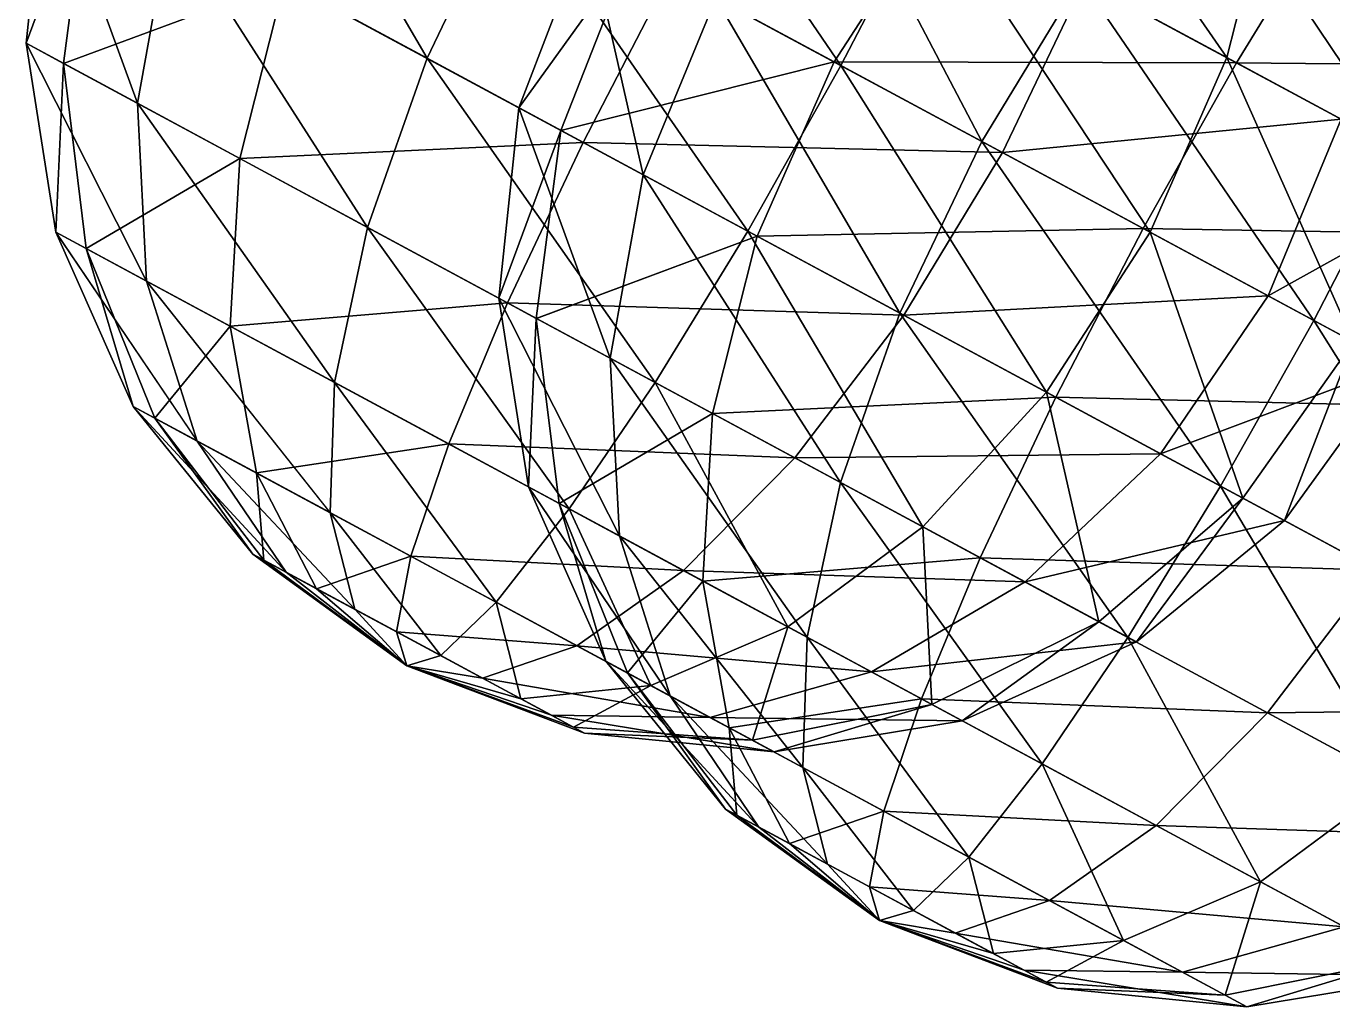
# Model space of a CAD drawing. Header units: metres. Extents: x -386 to 289, y -317 to 299.
# Drawn here: x -207.2 to -153.9, y 88.6 to 128.7 of the extents above; entities that cross this region are included whole.
import ezdxf

# ---------------------------------------------------------------- set-up
doc = ezdxf.new("R2010")
doc.units = ezdxf.units.M

msp = doc.modelspace()

# ---------------------------------------------------------------- linework, layer by layer
for points in [[(-183.4584, 141.01416, -373.27182), (-187.48865, 134.36601, -372.3269), (-173.93661, 127.053734, -370.3201), (-173.93651, 127.05383, -370.32)], [(-183.4584, 141.01416, -373.27182), (-173.93661, 127.053734, -370.3201), (-170.36816, 133.95103, -371.3334), (-170.36806, 133.95114, -371.3333)], [(-167.28006, 140.50629, -374.30426), (-170.36816, 133.95103, -371.3334), (-158.1787, 127.373955, -377.0918), (-158.17859, 127.374054, -377.0917)], [(-167.28006, 140.50629, -374.30426), (-158.1787, 127.373955, -377.0918), (-156.35129, 134.60944, -379.4671), (-156.35118, 134.60954, -379.467)], [(-198.342, 140.22217, -381.7643), (-201.31606, 133.00414, -382.38766), (-190.83252, 127.34753, -373.27182), (-190.83241, 127.347626, -373.27173)], [(-198.342, 140.22217, -381.7643), (-190.83252, 127.34753, -373.27182), (-187.48865, 134.36601, -372.3269), (-187.48854, 134.36612, -372.3268)], [(-174.6415, 136.25679, -550.6703), (-179.04155, 129.8082, -550.04694), (-168.1882, 123.95204, -540.60956), (-168.1881, 123.95214, -540.60944)], [(-174.6415, 136.25679, -550.6703), (-168.1882, 123.95204, -540.60956), (-164.15796, 130.60019, -541.5545), (-164.15785, 130.6003, -541.5544)], [(-159.71602, 136.42493, -544.3248), (-164.15796, 130.60019, -541.5545), (-151.06772, 123.53706, -539.616), (-151.06761, 123.53716, -539.6159)], [(-159.71602, 136.42493, -544.3248), (-151.06772, 123.53706, -539.616), (-147.97961, 130.09232, -542.5869), (-147.9795, 130.09242, -542.5868)], [(-204.67786, 134.81807, -411.11255), (-207.20505, 127.960175, -396.6334), (-206.3838, 135.73854, -396.2383), (-206.3837, 135.73865, -396.23822)], [(-206.3838, 135.73854, -396.2383), (-207.20505, 127.960175, -396.6334), (-202.66144, 125.508575, -384.21524), (-202.66133, 125.508675, -384.21515)], [(-206.3838, 135.73854, -396.2383), (-202.66144, 125.508575, -384.21524), (-201.31606, 133.00414, -382.38766), (-201.31595, 133.00424, -382.38757)], [(-204.67786, 134.81807, -411.11255), (-205.67554, 127.1349, -409.96927), (-207.20505, 127.960175, -396.6334), (-207.20494, 127.96027, -396.6333)], [(-196.65535, 130.48935, -423.02478), (-205.67554, 127.1349, -409.96927), (-204.67786, 134.81807, -411.11255), (-204.67775, 134.81818, -411.11246)], [(-156.35129, 134.60944, -379.4671), (-158.1787, 127.373955, -377.0918), (-150.15619, 123.04524, -389.00403), (-150.15608, 123.04534, -389.00394)], [(-156.35129, 134.60944, -379.4671), (-150.15619, 123.04524, -389.00403), (-149.1585, 130.72841, -390.1473), (-149.15839, 130.72852, -390.14722)], [(-187.48865, 134.36601, -372.3269), (-190.83252, 127.34753, -373.27182), (-177.74228, 120.28441, -371.3334), (-177.74217, 120.28451, -371.3333)], [(-187.48865, 134.36601, -372.3269), (-177.74228, 120.28441, -371.3334), (-173.93661, 127.053734, -370.3201), (-173.93651, 127.05383, -370.32)], [(-170.36816, 133.95103, -371.3334), (-173.93661, 127.053734, -370.3201), (-161.31715, 120.24464, -376.28162), (-161.31705, 120.244736, -376.28152)], [(-170.36816, 133.95103, -371.3334), (-161.31715, 120.24464, -376.28162), (-158.1787, 127.373955, -377.0918), (-158.17859, 127.374054, -377.0917)], [(-169.98079, 133.742, -591.30743), (-174.21643, 127.204704, -592.1176), (-182.52196, 131.68611, -579.78516), (-182.52185, 131.68622, -579.78503)], [(-157.79132, 127.16493, -597.06586), (-174.21643, 127.204704, -592.1176), (-169.98079, 133.742, -591.30743), (-169.98068, 133.74211, -591.3073)], [(-154.00784, 133.34497, -594.095), (-157.79132, 127.16493, -597.06586), (-169.98079, 133.742, -591.30743), (-169.98068, 133.74211, -591.3073)], [(-169.98079, 133.742, -591.30743), (-169.98079, 133.742, -591.30743), (-157.79132, 127.16493, -597.06586), (-157.79121, 127.16503, -597.06573)], [(-201.31606, 133.00414, -382.38766), (-202.66144, 125.508575, -384.21524), (-193.26216, 120.437004, -376.0422), (-193.26205, 120.4371, -376.0421)], [(-201.31606, 133.00414, -382.38766), (-193.26216, 120.437004, -376.0422), (-190.83252, 127.34753, -373.27182), (-190.83241, 127.347626, -373.27173)], [(-142.27144, 127.012344, -592.35706), (-157.79132, 127.16493, -597.06586), (-154.00784, 133.34497, -594.095), (-154.00774, 133.34508, -594.09485)], [(-140.92163, 133.34398, -587.95), (-142.27144, 127.012344, -592.35706), (-154.00784, 133.34497, -594.095), (-154.00774, 133.34508, -594.09485)], [(-182.52196, 131.68611, -579.78516), (-187.08336, 125.32457, -564.521), (-184.28807, 132.63907, -564.3862), (-184.28796, 132.63918, -564.3861)], [(-184.28807, 132.63907, -564.3862), (-187.08336, 125.32457, -564.521), (-182.01561, 122.590164, -550.6703), (-182.0155, 122.59026, -550.67017)], [(-184.28807, 132.63907, -564.3862), (-182.01561, 122.590164, -550.6703), (-179.04155, 129.8082, -550.04694), (-179.04144, 129.8083, -550.0468)], [(-152.1726, 132.35474, -415.90134), (-153.51799, 124.85918, -417.7289), (-164.00151, 130.51578, -426.84476), (-164.0014, 130.51588, -426.84467)], [(-182.52196, 131.68611, -579.78516), (-185.37741, 124.4041, -579.3952), (-187.08336, 125.32457, -564.521), (-187.08325, 125.32467, -564.5209)], [(-174.21643, 127.204704, -592.1176), (-185.37741, 124.4041, -579.3952), (-182.52196, 131.68611, -579.78516), (-182.52185, 131.68622, -579.78503)], [(-180.89742, 130.80957, -429.79648), (-184.46588, 123.91227, -428.78317), (-196.65535, 130.48935, -423.02478), (-196.65524, 130.48946, -423.0247)], [(-167.34538, 123.4973, -427.78967), (-184.46588, 123.91227, -428.78317), (-180.89742, 130.80957, -429.79648), (-180.89731, 130.80968, -429.7964)], [(-164.00151, 130.51578, -426.84476), (-167.34538, 123.4973, -427.78967), (-180.89742, 130.80957, -429.79648), (-180.89731, 130.80968, -429.7964)], [(-196.65535, 130.48935, -423.02478), (-198.48276, 123.25388, -420.6495), (-205.67554, 127.1349, -409.96927), (-205.67543, 127.135, -409.96918)], [(-184.46588, 123.91227, -428.78317), (-198.48276, 123.25388, -420.6495), (-196.65535, 130.48935, -423.02478), (-196.65524, 130.48946, -423.0247)], [(-196.65535, 130.48935, -423.02478), (-196.65535, 130.48935, -423.02478), (-184.46588, 123.91227, -428.78317), (-184.46577, 123.91237, -428.78308)], [(-164.15796, 130.60019, -541.5545), (-168.1882, 123.95204, -540.60956), (-154.63617, 116.63976, -538.6027), (-154.63606, 116.63986, -538.6026)], [(-153.51799, 124.85918, -417.7289), (-167.34538, 123.4973, -427.78967), (-164.00151, 130.51578, -426.84476), (-164.0014, 130.51588, -426.84467)], [(-164.15796, 130.60019, -541.5545), (-154.63617, 116.63976, -538.6027), (-151.06772, 123.53706, -539.616), (-151.06761, 123.53716, -539.6159)], [(-179.04155, 129.8082, -550.04694), (-182.01561, 122.590164, -550.6703), (-171.53207, 116.933556, -541.5545), (-171.53197, 116.933655, -541.5544)], [(-179.04155, 129.8082, -550.04694), (-171.53207, 116.933556, -541.5545), (-168.1882, 123.95204, -540.60956), (-168.1881, 123.95214, -540.60944)], [(-205.67554, 127.1349, -409.96927), (-205.99629, 120.24802, -397.26187), (-207.20505, 127.960175, -396.6334), (-207.20494, 127.96027, -396.6333)], [(-207.20505, 127.960175, -396.6334), (-205.99629, 120.24802, -397.26187), (-202.28644, 118.24629, -387.1225), (-202.28633, 118.24639, -387.1224)], [(-207.20505, 127.960175, -396.6334), (-202.28644, 118.24629, -387.1225), (-202.66144, 125.508575, -384.21524), (-202.66133, 125.508675, -384.21515)], [(-205.67554, 127.1349, -409.96927), (-204.74745, 119.57418, -408.15057), (-205.99629, 120.24802, -397.26187), (-205.99619, 120.248116, -397.26178)], [(-198.48276, 123.25388, -420.6495), (-204.74745, 119.57418, -408.15057), (-205.67554, 127.1349, -409.96927), (-205.67543, 127.135, -409.96918)], [(-190.83252, 127.34753, -373.27182), (-193.26216, 120.437004, -376.0422), (-181.52576, 114.104385, -374.30426), (-181.52565, 114.104485, -374.30417)], [(-190.83252, 127.34753, -373.27182), (-181.52576, 114.104385, -374.30426), (-177.74228, 120.28441, -371.3334), (-177.74217, 120.28451, -371.3333)], [(-174.21643, 127.204704, -592.1176), (-177.3549, 120.075386, -591.30743), (-185.37741, 124.4041, -579.3952), (-185.3773, 124.4042, -579.3951)], [(-173.93661, 127.053734, -370.3201), (-177.74228, 120.28441, -371.3334), (-165.55281, 113.70733, -377.0918), (-165.5527, 113.70743, -377.0917)], [(-161.59697, 120.39561, -598.07916), (-177.3549, 120.075386, -591.30743), (-174.21643, 127.204704, -592.1176), (-174.21632, 127.2048, -592.1175)], [(-157.79132, 127.16493, -597.06586), (-161.59697, 120.39561, -598.07916), (-174.21643, 127.204704, -592.1176), (-174.21632, 127.2048, -592.1175)], [(-174.21643, 127.204704, -592.1176), (-174.21643, 127.204704, -592.1176), (-161.59697, 120.39561, -598.07916), (-161.59686, 120.395706, -598.07904)], [(-173.93661, 127.053734, -370.3201), (-165.55281, 113.70733, -377.0918), (-161.31715, 120.24464, -376.28162), (-161.31705, 120.244736, -376.28152)], [(-144.70107, 120.10181, -595.1274), (-161.59697, 120.39561, -598.07916), (-157.79132, 127.16493, -597.06586), (-157.79121, 127.16503, -597.06573)], [(-158.1787, 127.373955, -377.0918), (-161.31715, 120.24464, -376.28162), (-153.01164, 115.76323, -388.61407), (-153.01154, 115.76333, -388.61398)], [(-158.1787, 127.373955, -377.0918), (-153.01164, 115.76323, -388.61407), (-150.15619, 123.04524, -389.00403), (-150.15608, 123.04534, -389.00394)], [(-142.27144, 127.012344, -592.35706), (-144.70107, 120.10181, -595.1274), (-157.79132, 127.16493, -597.06586), (-157.79121, 127.16503, -597.06573)], [(-202.66144, 125.508575, -384.21524), (-202.28644, 118.24629, -387.1225), (-194.61197, 114.10537, -380.44922), (-194.61186, 114.10547, -380.44913)], [(-202.66144, 125.508575, -384.21524), (-194.61197, 114.10537, -380.44922), (-193.26216, 120.437004, -376.0422), (-193.26205, 120.4371, -376.0421)], [(-185.37741, 124.4041, -579.3952), (-187.9046, 117.5462, -564.9161), (-187.08336, 125.32457, -564.521), (-187.08325, 125.32467, -564.5209)], [(-187.08336, 125.32457, -564.521), (-187.9046, 117.5462, -564.9161), (-183.361, 115.094604, -552.49786), (-183.36089, 115.0947, -552.49774)], [(-187.08336, 125.32457, -564.521), (-183.361, 115.094604, -552.49786), (-182.01561, 122.590164, -550.6703), (-182.0155, 122.59026, -550.67017)], [(-153.51799, 124.85918, -417.7289), (-156.49205, 117.64115, -418.35226), (-167.34538, 123.4973, -427.78967), (-167.34528, 123.4974, -427.78958)], [(-148.45024, 122.12477, -403.87827), (-156.49205, 117.64115, -418.35226), (-153.51799, 124.85918, -417.7289), (-153.51788, 124.859276, -417.72882)], [(-185.37741, 124.4041, -579.3952), (-186.37509, 116.72093, -578.25195), (-187.9046, 117.5462, -564.9161), (-187.9045, 117.5463, -564.91595)], [(-177.3549, 120.075386, -591.30743), (-186.37509, 116.72093, -578.25195), (-185.37741, 124.4041, -579.3952), (-185.3773, 124.4042, -579.3951)], [(-184.46588, 123.91227, -428.78317), (-187.55399, 117.35703, -425.81232), (-198.48276, 123.25388, -420.6495), (-198.48265, 123.25398, -420.6494)], [(-171.37563, 116.84915, -426.84476), (-187.55399, 117.35703, -425.81232), (-184.46588, 123.91227, -428.78317), (-184.46577, 123.91237, -428.78308)], [(-167.34538, 123.4973, -427.78967), (-171.37563, 116.84915, -426.84476), (-184.46588, 123.91227, -428.78317), (-184.46577, 123.91237, -428.78308)], [(-168.1882, 123.95204, -540.60956), (-171.53207, 116.933556, -541.5545), (-158.44183, 109.87044, -539.616), (-158.44173, 109.87054, -539.6159)], [(-168.1882, 123.95204, -540.60956), (-158.44183, 109.87044, -539.616), (-154.63617, 116.63976, -538.6027), (-154.63606, 116.63986, -538.6026)], [(-198.48276, 123.25388, -420.6495), (-198.87457, 116.40534, -416.87094), (-204.74745, 119.57418, -408.15057), (-204.74734, 119.57428, -408.15048)], [(-187.55399, 117.35703, -425.81232), (-198.87457, 116.40534, -416.87094), (-198.48276, 123.25388, -420.6495), (-198.48265, 123.25398, -420.6494)], [(-198.48276, 123.25388, -420.6495), (-198.48276, 123.25388, -420.6495), (-187.55399, 117.35703, -425.81232), (-187.55388, 117.35713, -425.81223)], [(-156.49205, 117.64115, -418.35226), (-171.37563, 116.84915, -426.84476), (-167.34538, 123.4973, -427.78967), (-167.34528, 123.4974, -427.78958)], [(-151.06772, 123.53706, -539.616), (-154.63617, 116.63976, -538.6027), (-142.01671, 109.830666, -544.5643), (-142.0166, 109.830765, -544.56415)], [(-182.01561, 122.590164, -550.6703), (-183.361, 115.094604, -552.49786), (-173.96172, 110.02303, -544.3248), (-173.96161, 110.02313, -544.3247)], [(-182.01561, 122.590164, -550.6703), (-173.96172, 110.02303, -544.3248), (-171.53207, 116.933556, -541.5545), (-171.53197, 116.933655, -541.5544)], [(-148.45024, 122.12477, -403.87827), (-151.24553, 114.81028, -404.013), (-156.49205, 117.64115, -418.35226), (-156.49194, 117.64125, -418.35217)], [(-204.74745, 119.57418, -408.15057), (-202.8399, 113.12763, -398.08093), (-205.99629, 120.24802, -397.26187), (-205.99619, 120.248116, -397.26178)], [(-205.99629, 120.24802, -397.26187), (-202.8399, 113.12763, -398.08093), (-200.21664, 111.7122, -390.9113), (-200.21654, 111.712296, -390.9112)], [(-205.99629, 120.24802, -397.26187), (-200.21664, 111.7122, -390.9113), (-202.28644, 118.24629, -387.1225), (-202.28633, 118.24639, -387.1224)], [(-193.26216, 120.437004, -376.0422), (-194.61197, 114.10537, -380.44922), (-185.02924, 108.93481, -379.0302), (-185.02913, 108.934906, -379.03012)], [(-193.26216, 120.437004, -376.0422), (-185.02924, 108.93481, -379.0302), (-181.52576, 114.104385, -374.30426), (-181.52565, 114.104485, -374.30417)], [(-177.3549, 120.075386, -591.30743), (-179.18231, 112.83991, -588.9321), (-186.37509, 116.72093, -578.25195), (-186.37498, 116.72103, -578.25183)], [(-177.74228, 120.28441, -371.3334), (-181.52576, 114.104385, -374.30426), (-170.59698, 108.207535, -379.4671), (-170.59688, 108.207634, -379.467)], [(-165.16544, 113.4983, -597.06586), (-179.18231, 112.83991, -588.9321), (-177.3549, 120.075386, -591.30743), (-177.3548, 120.075485, -591.3073)], [(-177.74228, 120.28441, -371.3334), (-170.59698, 108.207535, -379.4671), (-165.55281, 113.70733, -377.0918), (-165.5527, 113.70743, -377.0917)], [(-161.59697, 120.39561, -598.07916), (-165.16544, 113.4983, -597.06586), (-177.3549, 120.075386, -591.30743), (-177.3548, 120.075485, -591.3073)], [(-177.3549, 120.075386, -591.30743), (-177.3549, 120.075386, -591.30743), (-165.16544, 113.4983, -597.06586), (-165.16533, 113.4984, -597.06573)], [(-161.31715, 120.24464, -376.28162), (-165.55281, 113.70733, -377.0918), (-157.5303, 109.37862, -389.00403), (-157.5302, 109.378716, -389.00394)], [(-148.04494, 113.08333, -596.0723), (-165.16544, 113.4983, -597.06586), (-161.59697, 120.39561, -598.07916), (-161.59686, 120.395706, -598.07904)], [(-144.70107, 120.10181, -595.1274), (-148.04494, 113.08333, -596.0723), (-161.59697, 120.39561, -598.07916), (-161.59686, 120.395706, -598.07904)], [(-161.31715, 120.24464, -376.28162), (-157.5303, 109.37862, -389.00403), (-153.01164, 115.76323, -388.61407), (-153.01154, 115.76333, -388.61398)], [(-198.87457, 116.40534, -416.87094), (-201.95685, 112.65115, -405.7804), (-204.74745, 119.57418, -408.15057), (-204.74734, 119.57428, -408.15048)], [(-204.74745, 119.57418, -408.15057), (-201.95685, 112.65115, -405.7804), (-202.8399, 113.12763, -398.08093), (-202.8398, 113.12773, -398.08084)], [(-202.28644, 118.24629, -387.1225), (-200.21664, 111.7122, -390.9113), (-194.78998, 108.78412, -386.1926), (-194.78987, 108.78422, -386.1925)], [(-202.28644, 118.24629, -387.1225), (-194.78998, 108.78412, -386.1926), (-194.61197, 114.10537, -380.44922), (-194.61186, 114.10547, -380.44913)], [(-186.37509, 116.72093, -578.25195), (-186.69585, 109.834045, -565.54456), (-187.9046, 117.5462, -564.9161), (-187.9045, 117.5463, -564.91595)], [(-187.9046, 117.5462, -564.9161), (-186.69585, 109.834045, -565.54456), (-182.986, 107.83232, -555.40515), (-182.98589, 107.83242, -555.405)], [(-187.9046, 117.5462, -564.9161), (-182.986, 107.83232, -555.40515), (-183.361, 115.094604, -552.49786), (-183.36089, 115.0947, -552.49774)], [(-156.49205, 117.64115, -418.35226), (-160.8921, 111.19255, -417.7289), (-171.37563, 116.84915, -426.84476), (-171.37552, 116.84925, -426.84467)], [(-151.24553, 114.81028, -404.013), (-160.8921, 111.19255, -417.7289), (-156.49205, 117.64115, -418.35226), (-156.49194, 117.64125, -418.35217)], [(-187.55399, 117.35703, -425.81232), (-189.95126, 111.59058, -421.08636), (-198.87457, 116.40534, -416.87094), (-198.87447, 116.40544, -416.87085)], [(-175.81758, 111.024414, -424.07437), (-189.95126, 111.59058, -421.08636), (-187.55399, 117.35703, -425.81232), (-187.55388, 117.35713, -425.81223)], [(-171.37563, 116.84915, -426.84476), (-175.81758, 111.024414, -424.07437), (-187.55399, 117.35703, -425.81232), (-187.55388, 117.35713, -425.81223)], [(-160.8921, 111.19255, -417.7289), (-175.81758, 111.024414, -424.07437), (-171.37563, 116.84915, -426.84476), (-171.37552, 116.84925, -426.84467)], [(-171.53207, 116.933556, -541.5545), (-173.96172, 110.02303, -544.3248), (-162.22531, 103.690414, -542.5869), (-162.2252, 103.69051, -542.5868)], [(-171.53207, 116.933556, -541.5545), (-162.22531, 103.690414, -542.5869), (-158.44183, 109.87044, -539.616), (-158.44173, 109.87054, -539.6159)], [(-198.87457, 116.40534, -416.87094), (-197.8041, 110.410446, -411.94662), (-201.95685, 112.65115, -405.7804), (-201.95674, 112.65125, -405.7803)], [(-189.95126, 111.59058, -421.08636), (-197.8041, 110.410446, -411.94662), (-198.87457, 116.40534, -416.87094), (-198.87447, 116.40544, -416.87085)], [(-198.87457, 116.40534, -416.87094), (-198.87457, 116.40534, -416.87094), (-189.95126, 111.59058, -421.08636), (-189.95116, 111.59068, -421.08627)], [(-186.37509, 116.72093, -578.25195), (-185.447, 109.16021, -576.4332), (-186.69585, 109.834045, -565.54456), (-186.69574, 109.834145, -565.54443)], [(-179.18231, 112.83991, -588.9321), (-185.447, 109.16021, -576.4332), (-186.37509, 116.72093, -578.25195), (-186.37498, 116.72103, -578.25183)], [(-154.63617, 116.63976, -538.6027), (-158.44183, 109.87044, -539.616), (-146.25237, 103.29336, -545.37445), (-146.25226, 103.29346, -545.3743)], [(-154.63617, 116.63976, -538.6027), (-146.25237, 103.29336, -545.37445), (-142.01671, 109.830666, -544.5643), (-142.0166, 109.830765, -544.56415)], [(-153.01164, 115.76323, -388.61407), (-157.5303, 109.37862, -389.00403), (-155.82436, 108.458145, -403.87827), (-155.82425, 108.458244, -403.87817)], [(-153.01164, 115.76323, -388.61407), (-155.82436, 108.458145, -403.87827), (-151.24553, 114.81028, -404.013), (-151.24542, 114.81038, -404.0129)], [(-183.361, 115.094604, -552.49786), (-182.986, 107.83232, -555.40515), (-175.31152, 103.6914, -548.7319), (-175.31142, 103.6915, -548.73175)], [(-183.361, 115.094604, -552.49786), (-175.31152, 103.6914, -548.7319), (-173.96172, 110.02303, -544.3248), (-173.96161, 110.02313, -544.3247)], [(-151.24553, 114.81028, -404.013), (-155.82436, 108.458145, -403.87827), (-160.8921, 111.19255, -417.7289), (-160.892, 111.19265, -417.72882)], [(-194.61197, 114.10537, -380.44922), (-194.78998, 108.78412, -386.1926), (-188.01396, 105.12798, -385.18918), (-188.01385, 105.12808, -385.1891)], [(-194.61197, 114.10537, -380.44922), (-188.01396, 105.12798, -385.18918), (-185.02924, 108.93481, -379.0302), (-185.02913, 108.934906, -379.03012)], [(-181.52576, 114.104385, -374.30426), (-185.02924, 108.93481, -379.0302), (-176.10593, 104.12005, -383.24564), (-176.10582, 104.12015, -383.24554)], [(-181.52576, 114.104385, -374.30426), (-176.10593, 104.12005, -383.24564), (-170.59698, 108.207535, -379.4671), (-170.59688, 108.207634, -379.467)], [(-165.55281, 113.70733, -377.0918), (-170.59698, 108.207535, -379.4671), (-163.40419, 104.326515, -390.1473), (-163.40408, 104.326614, -390.14722)], [(-165.55281, 113.70733, -377.0918), (-163.40419, 104.326515, -390.1473), (-157.5303, 109.37862, -389.00403), (-157.5302, 109.378716, -389.00394)], [(-201.95685, 112.65115, -405.7804), (-197.95099, 107.08426, -399.03473), (-202.8399, 113.12763, -398.08093), (-202.8398, 113.12773, -398.08084)], [(-202.8399, 113.12763, -398.08093), (-197.95099, 107.08426, -399.03473), (-196.5931, 106.35158, -395.32346), (-196.59299, 106.35168, -395.32336)], [(-202.8399, 113.12763, -398.08093), (-196.5931, 106.35158, -395.32346), (-200.21664, 111.7122, -390.9113), (-200.21654, 111.712296, -390.9112)], [(-165.16544, 113.4983, -597.06586), (-168.25354, 106.94306, -594.095), (-179.18231, 112.83991, -588.9321), (-179.1822, 112.84001, -588.932)], [(-152.07518, 106.43518, -595.1274), (-168.25354, 106.94306, -594.095), (-165.16544, 113.4983, -597.06586), (-165.16533, 113.4984, -597.06573)], [(-148.04494, 113.08333, -596.0723), (-152.07518, 106.43518, -595.1274), (-165.16544, 113.4983, -597.06586), (-165.16533, 113.4984, -597.06573)], [(-197.8041, 110.410446, -411.94662), (-197.49388, 106.83762, -403.02026), (-201.95685, 112.65115, -405.7804), (-201.95674, 112.65125, -405.7803)], [(-201.95685, 112.65115, -405.7804), (-197.49388, 106.83762, -403.02026), (-197.95099, 107.08426, -399.03473), (-197.95088, 107.08436, -399.03464)], [(-179.18231, 112.83991, -588.9321), (-179.57413, 105.99137, -585.15356), (-185.447, 109.16021, -576.4332), (-185.4469, 109.16031, -576.4331)], [(-168.25354, 106.94306, -594.095), (-179.57413, 105.99137, -585.15356), (-179.18231, 112.83991, -588.9321), (-179.1822, 112.84001, -588.932)], [(-179.18231, 112.83991, -588.9321), (-179.18231, 112.83991, -588.9321), (-168.25354, 106.94306, -594.095), (-168.25343, 106.94316, -594.09485)], [(-200.21664, 111.7122, -390.9113), (-196.5931, 106.35158, -395.32346), (-193.78404, 104.8359, -392.8809), (-193.78394, 104.836, -392.8808)], [(-200.21664, 111.7122, -390.9113), (-193.78404, 104.8359, -392.8809), (-194.78998, 108.78412, -386.1926), (-194.78987, 108.78422, -386.1925)], [(-189.95126, 111.59058, -421.08636), (-191.49435, 107.005905, -414.9274), (-197.8041, 110.410446, -411.94662), (-197.80399, 110.410545, -411.94653)], [(-180.36853, 106.42002, -419.66733), (-191.49435, 107.005905, -414.9274), (-189.95126, 111.59058, -421.08636), (-189.95116, 111.59068, -421.08627)], [(-175.81758, 111.024414, -424.07437), (-180.36853, 106.42002, -419.66733), (-189.95126, 111.59058, -421.08636), (-189.95116, 111.59068, -421.08627)], [(-166.4183, 105.95284, -415.90134), (-180.36853, 106.42002, -419.66733), (-175.81758, 111.024414, -424.07437), (-175.81747, 111.02451, -424.07428)], [(-160.8921, 111.19255, -417.7289), (-166.4183, 105.95284, -415.90134), (-175.81758, 111.024414, -424.07437), (-175.81747, 111.02451, -424.07428)], [(-155.82436, 108.458145, -403.87827), (-166.4183, 105.95284, -415.90134), (-160.8921, 111.19255, -417.7289), (-160.892, 111.19265, -417.72882)], [(-191.49435, 107.005905, -414.9274), (-195.34425, 105.67775, -406.21216), (-197.8041, 110.410446, -411.94662), (-197.80399, 110.410545, -411.94653)], [(-197.8041, 110.410446, -411.94662), (-195.34425, 105.67775, -406.21216), (-197.49388, 106.83762, -403.02026), (-197.49377, 106.83772, -403.02017)], [(-197.8041, 110.410446, -411.94662), (-197.8041, 110.410446, -411.94662), (-191.49435, 107.005905, -414.9274), (-191.49425, 107.006004, -414.9273)], [(-173.96172, 110.02303, -544.3248), (-175.31152, 103.6914, -548.7319), (-165.72879, 98.520836, -547.31287), (-165.72868, 98.520935, -547.31274)], [(-173.96172, 110.02303, -544.3248), (-165.72879, 98.520836, -547.31287), (-162.22531, 103.690414, -542.5869), (-162.2252, 103.69051, -542.5868)], [(-185.447, 109.16021, -576.4332), (-183.53946, 102.71366, -566.3636), (-186.69585, 109.834045, -565.54456), (-186.69574, 109.834145, -565.54443)], [(-186.69585, 109.834045, -565.54456), (-183.53946, 102.71366, -566.3636), (-180.9162, 101.298225, -559.194), (-180.91609, 101.298325, -559.19385)], [(-186.69585, 109.834045, -565.54456), (-180.9162, 101.298225, -559.194), (-182.986, 107.83232, -555.40515), (-182.98589, 107.83242, -555.405)], [(-157.5303, 109.37862, -389.00403), (-163.40419, 104.326515, -390.1473), (-161.8747, 103.501236, -403.4832), (-161.87459, 103.501335, -403.4831)], [(-158.44183, 109.87044, -539.616), (-162.22531, 103.690414, -542.5869), (-151.29654, 97.793564, -547.74976), (-151.29643, 97.79366, -547.74963)], [(-157.5303, 109.37862, -389.00403), (-161.8747, 103.501236, -403.4832), (-155.82436, 108.458145, -403.87827), (-155.82425, 108.458244, -403.87817)], [(-158.44183, 109.87044, -539.616), (-151.29654, 97.793564, -547.74976), (-146.25237, 103.29336, -545.37445), (-146.25226, 103.29346, -545.3743)], [(-185.02924, 108.93481, -379.0302), (-188.01396, 105.12798, -385.18918), (-181.70422, 101.723434, -388.16995), (-181.70412, 101.72353, -388.16986)], [(-179.57413, 105.99137, -585.15356), (-182.6564, 102.23718, -574.06305), (-185.447, 109.16021, -576.4332), (-185.4469, 109.16031, -576.4331)], [(-185.447, 109.16021, -576.4332), (-182.6564, 102.23718, -574.06305), (-183.53946, 102.71366, -566.3636), (-183.53935, 102.71376, -566.36346)], [(-185.02924, 108.93481, -379.0302), (-181.70422, 101.723434, -388.16995), (-176.10593, 104.12005, -383.24564), (-176.10582, 104.12015, -383.24554)], [(-194.78998, 108.78412, -386.1926), (-193.78404, 104.8359, -392.8809), (-190.27652, 102.943344, -392.36148), (-190.27641, 102.94344, -392.3614)], [(-194.78998, 108.78412, -386.1926), (-190.27652, 102.943344, -392.36148), (-188.01396, 105.12798, -385.18918), (-188.01385, 105.12808, -385.1891)], [(-155.82436, 108.458145, -403.87827), (-161.8747, 103.501236, -403.4832), (-166.4183, 105.95284, -415.90134), (-166.4182, 105.95294, -415.90125)], [(-182.986, 107.83232, -555.40515), (-180.9162, 101.298225, -559.194), (-175.48953, 98.37015, -554.4752), (-175.48943, 98.37025, -554.4751)], [(-182.986, 107.83232, -555.40515), (-175.48953, 98.37015, -554.4752), (-175.31152, 103.6914, -548.7319), (-175.31142, 103.6915, -548.73175)], [(-170.59698, 108.207535, -379.4671), (-176.10593, 104.12005, -383.24564), (-170.23305, 100.95121, -391.966), (-170.23294, 100.95131, -391.9659)], [(-170.59698, 108.207535, -379.4671), (-170.23305, 100.95121, -391.966), (-163.40419, 104.326515, -390.1473), (-163.40408, 104.326614, -390.14722)], [(-197.49388, 106.83762, -403.02026), (-191.66272, 102.529755, -400.0583), (-197.95099, 107.08426, -399.03473), (-197.95088, 107.08436, -399.03464)], [(-197.95099, 107.08426, -399.03473), (-191.66272, 102.529755, -400.0583), (-196.5931, 106.35158, -395.32346), (-196.59299, 106.35168, -395.32336)], [(-195.34425, 105.67775, -406.21216), (-191.66272, 102.529755, -400.0583), (-197.49388, 106.83762, -403.02026), (-197.49377, 106.83772, -403.02017)], [(-191.49435, 107.005905, -414.9274), (-192.0781, 103.91542, -407.7551), (-195.34425, 105.67775, -406.21216), (-195.34415, 105.67785, -406.21207)], [(-184.71834, 103.34976, -413.92398), (-192.0781, 103.91542, -407.7551), (-191.49435, 107.005905, -414.9274), (-191.49425, 107.006004, -414.9273)], [(-180.36853, 106.42002, -419.66733), (-184.71834, 103.34976, -413.92398), (-191.49435, 107.005905, -414.9274), (-191.49425, 107.006004, -414.9273)], [(-168.25354, 106.94306, -594.095), (-170.65082, 101.17661, -589.369), (-179.57413, 105.99137, -585.15356), (-179.57402, 105.99147, -585.15344)], [(-156.51714, 100.61044, -592.35706), (-170.65082, 101.17661, -589.369), (-168.25354, 106.94306, -594.095), (-168.25343, 106.94316, -594.09485)], [(-152.07518, 106.43518, -595.1274), (-156.51714, 100.61044, -592.35706), (-168.25354, 106.94306, -594.095), (-168.25343, 106.94316, -594.09485)], [(-196.5931, 106.35158, -395.32346), (-191.66272, 102.529755, -400.0583), (-193.78404, 104.8359, -392.8809), (-193.78394, 104.836, -392.8808)], [(-172.69406, 102.2791, -412.99408), (-184.71834, 103.34976, -413.92398), (-180.36853, 106.42002, -419.66733), (-180.36842, 106.42012, -419.66724)], [(-166.4183, 105.95284, -415.90134), (-172.69406, 102.2791, -412.99408), (-180.36853, 106.42002, -419.66733), (-180.36842, 106.42012, -419.66724)], [(-141.59166, 100.77858, -586.0116), (-156.51714, 100.61044, -592.35706), (-152.07518, 106.43518, -595.1274), (-152.07507, 106.43528, -595.12726)], [(-192.0781, 103.91542, -407.7551), (-191.66272, 102.529755, -400.0583), (-195.34425, 105.67775, -406.21216), (-195.34415, 105.67785, -406.21207)], [(-179.57413, 105.99137, -585.15356), (-178.50365, 99.996475, -580.2293), (-182.6564, 102.23718, -574.06305), (-182.6563, 102.23728, -574.0629)], [(-170.65082, 101.17661, -589.369), (-178.50365, 99.996475, -580.2293), (-179.57413, 105.99137, -585.15356), (-179.57402, 105.99147, -585.15344)], [(-179.57413, 105.99137, -585.15356), (-179.57413, 105.99137, -585.15356), (-170.65082, 101.17661, -589.369), (-170.65071, 101.17671, -589.3689)], [(-161.8747, 103.501236, -403.4832), (-172.69406, 102.2791, -412.99408), (-166.4183, 105.95284, -415.90134), (-166.4182, 105.95294, -415.90125)], [(-188.01396, 105.12798, -385.18918), (-190.27652, 102.943344, -392.36148), (-187.01036, 101.181015, -393.90442), (-187.01025, 101.181114, -393.90433)], [(-188.01396, 105.12798, -385.18918), (-187.01036, 101.181015, -393.90442), (-181.70422, 101.723434, -388.16995), (-181.70412, 101.72353, -388.16986)], [(-193.78404, 104.8359, -392.8809), (-191.66272, 102.529755, -400.0583), (-190.27652, 102.943344, -392.36148), (-190.27641, 102.94344, -392.3614)], [(-176.10593, 104.12005, -383.24564), (-181.70422, 101.723434, -388.16995), (-177.55147, 99.48273, -394.33618), (-177.55136, 99.48283, -394.3361)], [(-176.10593, 104.12005, -383.24564), (-177.55147, 99.48273, -394.33618), (-170.23305, 100.95121, -391.966), (-170.23294, 100.95131, -391.9659)], [(-163.40419, 104.326515, -390.1473), (-170.23305, 100.95121, -391.966), (-168.9842, 100.277374, -402.8547), (-168.9841, 100.27747, -402.8546)], [(-163.40419, 104.326515, -390.1473), (-168.9842, 100.277374, -402.8547), (-161.8747, 103.501236, -403.4832), (-161.87459, 103.501335, -403.4831)], [(-188.57057, 102.022865, -407.2357), (-191.66272, 102.529755, -400.0583), (-192.0781, 103.91542, -407.7551), (-192.07799, 103.91552, -407.755)], [(-184.71834, 103.34976, -413.92398), (-188.57057, 102.022865, -407.2357), (-192.0781, 103.91542, -407.7551), (-192.07799, 103.91552, -407.755)], [(-175.31152, 103.6914, -548.7319), (-175.48953, 98.37015, -554.4752), (-168.71352, 94.71401, -553.47186), (-168.71341, 94.71411, -553.47174)], [(-175.31152, 103.6914, -548.7319), (-168.71352, 94.71401, -553.47186), (-165.72879, 98.520836, -547.31287), (-165.72868, 98.520935, -547.31274)], [(-161.8747, 103.501236, -403.4832), (-168.9842, 100.277374, -402.8547), (-172.69406, 102.2791, -412.99408), (-172.69395, 102.2792, -412.994)], [(-162.22531, 103.690414, -542.5869), (-165.72879, 98.520836, -547.31287), (-156.80548, 93.70608, -551.5283), (-156.80537, 93.70618, -551.5282)], [(-162.22531, 103.690414, -542.5869), (-156.80548, 93.70608, -551.5283), (-151.29654, 97.793564, -547.74976), (-151.29643, 97.79366, -547.74963)], [(-179.29167, 100.42169, -409.2053), (-188.57057, 102.022865, -407.2357), (-184.71834, 103.34976, -413.92398), (-184.71823, 103.34986, -413.9239)], [(-172.69406, 102.2791, -412.99408), (-179.29167, 100.42169, -409.2053), (-184.71834, 103.34976, -413.92398), (-184.71823, 103.34986, -413.9239)], [(-190.27652, 102.943344, -392.36148), (-191.66272, 102.529755, -400.0583), (-187.01036, 101.181015, -393.90442), (-187.01025, 101.181114, -393.90433)], [(-187.01036, 101.181015, -393.90442), (-191.66272, 102.529755, -400.0583), (-184.86073, 100.02114, -397.0963), (-184.86063, 100.02124, -397.09622)], [(-184.86073, 100.02114, -397.0963), (-191.66272, 102.529755, -400.0583), (-184.40363, 99.774506, -401.08185), (-184.40352, 99.774605, -401.08176)], [(-184.40363, 99.774506, -401.08185), (-191.66272, 102.529755, -400.0583), (-185.76152, 100.50719, -404.79312), (-185.76141, 100.507286, -404.79303)], [(-185.76152, 100.50719, -404.79312), (-191.66272, 102.529755, -400.0583), (-188.57057, 102.022865, -407.2357), (-188.57047, 102.022964, -407.2356)], [(-182.6564, 102.23718, -574.06305), (-178.65054, 96.67029, -567.3174), (-183.53946, 102.71366, -566.3636), (-183.53935, 102.71376, -566.36346)], [(-183.53946, 102.71366, -566.3636), (-178.65054, 96.67029, -567.3174), (-177.29265, 95.93761, -563.60614), (-177.29254, 95.937706, -563.606)], [(-183.53946, 102.71366, -566.3636), (-177.29265, 95.93761, -563.60614), (-180.9162, 101.298225, -559.194), (-180.91609, 101.298325, -559.19385)], [(-179.29167, 100.42169, -409.2053), (-185.76152, 100.50719, -404.79312), (-188.57057, 102.022865, -407.2357), (-188.57047, 102.022964, -407.2356)], [(-178.50365, 99.996475, -580.2293), (-178.19344, 96.42365, -571.3029), (-182.6564, 102.23718, -574.06305), (-182.6563, 102.23728, -574.0629)], [(-182.6564, 102.23718, -574.06305), (-178.19344, 96.42365, -571.3029), (-178.65054, 96.67029, -567.3174), (-178.65044, 96.67039, -567.31726)], [(-168.9842, 100.277374, -402.8547), (-179.29167, 100.42169, -409.2053), (-172.69406, 102.2791, -412.99408), (-172.69395, 102.2792, -412.994)], [(-181.70422, 101.723434, -388.16995), (-187.01036, 101.181015, -393.90442), (-184.86073, 100.02114, -397.0963), (-184.86063, 100.02124, -397.09622)], [(-181.70422, 101.723434, -388.16995), (-184.86073, 100.02114, -397.0963), (-177.55147, 99.48273, -394.33618), (-177.55136, 99.48283, -394.3361)], [(-180.9162, 101.298225, -559.194), (-177.29265, 95.93761, -563.60614), (-174.4836, 94.42193, -561.1635), (-174.48349, 94.42203, -561.1634)], [(-180.9162, 101.298225, -559.194), (-174.4836, 94.42193, -561.1635), (-175.48953, 98.37015, -554.4752), (-175.48943, 98.37025, -554.4751)], [(-170.65082, 101.17661, -589.369), (-172.19391, 96.591934, -583.21), (-178.50365, 99.996475, -580.2293), (-178.50354, 99.996574, -580.2292)], [(-170.23305, 100.95121, -391.966), (-177.55147, 99.48273, -394.33618), (-176.66841, 99.006256, -402.03564), (-176.6683, 99.006355, -402.03555)], [(-170.23305, 100.95121, -391.966), (-176.66841, 99.006256, -402.03564), (-168.9842, 100.277374, -402.8547), (-168.9841, 100.27747, -402.8546)], [(-161.06808, 96.00605, -587.95), (-172.19391, 96.591934, -583.21), (-170.65082, 101.17661, -589.369), (-170.65071, 101.17671, -589.3689)], [(-156.51714, 100.61044, -592.35706), (-161.06808, 96.00605, -587.95), (-170.65082, 101.17661, -589.369), (-170.65071, 101.17671, -589.3689)], [(-176.66841, 99.006256, -402.03564), (-184.40363, 99.774506, -401.08185), (-185.76152, 100.50719, -404.79312), (-185.76141, 100.507286, -404.79303)], [(-176.66841, 99.006256, -402.03564), (-185.76152, 100.50719, -404.79312), (-179.29167, 100.42169, -409.2053), (-179.29156, 100.42179, -409.2052)], [(-168.9842, 100.277374, -402.8547), (-176.66841, 99.006256, -402.03564), (-179.29167, 100.42169, -409.2053), (-179.29156, 100.42179, -409.2052)], [(-147.11786, 95.53887, -584.184), (-161.06808, 96.00605, -587.95), (-156.51714, 100.61044, -592.35706), (-156.51703, 100.61054, -592.35693)], [(-141.59166, 100.77858, -586.0116), (-147.11786, 95.53887, -584.184), (-156.51714, 100.61044, -592.35706), (-156.51703, 100.61054, -592.35693)], [(-177.55147, 99.48273, -394.33618), (-184.86073, 100.02114, -397.0963), (-184.40363, 99.774506, -401.08185), (-184.40352, 99.774605, -401.08176)], [(-177.55147, 99.48273, -394.33618), (-184.40363, 99.774506, -401.08185), (-176.66841, 99.006256, -402.03564), (-176.6683, 99.006355, -402.03555)], [(-172.19391, 96.591934, -583.21), (-176.04381, 95.26378, -574.4948), (-178.50365, 99.996475, -580.2293), (-178.50354, 99.996574, -580.2292)], [(-178.50365, 99.996475, -580.2293), (-176.04381, 95.26378, -574.4948), (-178.19344, 96.42365, -571.3029), (-178.19333, 96.42375, -571.3028)], [(-178.50365, 99.996475, -580.2293), (-178.50365, 99.996475, -580.2293), (-172.19391, 96.591934, -583.21), (-172.1938, 96.59203, -583.2099)], [(-175.48953, 98.37015, -554.4752), (-174.4836, 94.42193, -561.1635), (-170.97607, 92.52937, -560.6441), (-170.97597, 92.52947, -560.644)], [(-175.48953, 98.37015, -554.4752), (-170.97607, 92.52937, -560.6441), (-168.71352, 94.71401, -553.47186), (-168.71341, 94.71411, -553.47174)], [(-165.72879, 98.520836, -547.31287), (-168.71352, 94.71401, -553.47186), (-162.40378, 91.30946, -556.45264), (-162.40367, 91.30956, -556.4525)], [(-165.72879, 98.520836, -547.31287), (-162.40378, 91.30946, -556.45264), (-156.80548, 93.70608, -551.5283), (-156.80537, 93.70618, -551.5282)], [(-151.29654, 97.793564, -547.74976), (-156.80548, 93.70608, -551.5283), (-150.9326, 90.53724, -560.24866), (-150.9325, 90.53734, -560.24854)], [(-178.19344, 96.42365, -571.3029), (-172.36227, 92.11578, -568.34094), (-178.65054, 96.67029, -567.3174), (-178.65044, 96.67039, -567.31726)], [(-178.65054, 96.67029, -567.3174), (-172.36227, 92.11578, -568.34094), (-177.29265, 95.93761, -563.60614), (-177.29254, 95.937706, -563.606)], [(-172.19391, 96.591934, -583.21), (-172.77765, 93.50145, -576.0378), (-176.04381, 95.26378, -574.4948), (-176.0437, 95.26388, -574.4947)], [(-165.4179, 92.93579, -582.20667), (-172.77765, 93.50145, -576.0378), (-172.19391, 96.591934, -583.21), (-172.1938, 96.59203, -583.2099)], [(-161.06808, 96.00605, -587.95), (-165.4179, 92.93579, -582.20667), (-172.19391, 96.591934, -583.21), (-172.1938, 96.59203, -583.2099)], [(-176.04381, 95.26378, -574.4948), (-172.36227, 92.11578, -568.34094), (-178.19344, 96.42365, -571.3029), (-178.19333, 96.42375, -571.3028)], [(-177.29265, 95.93761, -563.60614), (-172.36227, 92.11578, -568.34094), (-174.4836, 94.42193, -561.1635), (-174.48349, 94.42203, -561.1634)], [(-153.39362, 91.86513, -581.27673), (-165.4179, 92.93579, -582.20667), (-161.06808, 96.00605, -587.95), (-161.06798, 96.00615, -587.9499)], [(-147.11786, 95.53887, -584.184), (-153.39362, 91.86513, -581.27673), (-161.06808, 96.00605, -587.95), (-161.06798, 96.00615, -587.9499)], [(-172.77765, 93.50145, -576.0378), (-172.36227, 92.11578, -568.34094), (-176.04381, 95.26378, -574.4948), (-176.0437, 95.26388, -574.4947)], [(-168.71352, 94.71401, -553.47186), (-170.97607, 92.52937, -560.6441), (-167.70992, 90.767044, -562.1871), (-167.70981, 90.76714, -562.18695)], [(-168.71352, 94.71401, -553.47186), (-167.70992, 90.767044, -562.1871), (-162.40378, 91.30946, -556.45264), (-162.40367, 91.30956, -556.4525)], [(-174.4836, 94.42193, -561.1635), (-172.36227, 92.11578, -568.34094), (-170.97607, 92.52937, -560.6441), (-170.97597, 92.52947, -560.644)], [(-169.27013, 91.608894, -575.5184), (-172.36227, 92.11578, -568.34094), (-172.77765, 93.50145, -576.0378), (-172.77754, 93.50155, -576.03766)], [(-165.4179, 92.93579, -582.20667), (-169.27013, 91.608894, -575.5184), (-172.77765, 93.50145, -576.0378), (-172.77754, 93.50155, -576.03766)], [(-156.80548, 93.70608, -551.5283), (-162.40378, 91.30946, -556.45264), (-158.25102, 89.068756, -562.61884), (-158.25092, 89.068855, -562.6187)], [(-156.80548, 93.70608, -551.5283), (-158.25102, 89.068756, -562.61884), (-150.9326, 90.53724, -560.24866), (-150.9325, 90.53734, -560.24854)], [(-159.99123, 90.00772, -577.4879), (-169.27013, 91.608894, -575.5184), (-165.4179, 92.93579, -582.20667), (-165.41779, 92.93589, -582.20654)], [(-153.39362, 91.86513, -581.27673), (-159.99123, 90.00772, -577.4879), (-165.4179, 92.93579, -582.20667), (-165.41779, 92.93589, -582.20654)], [(-170.97607, 92.52937, -560.6441), (-172.36227, 92.11578, -568.34094), (-167.70992, 90.767044, -562.1871), (-167.70981, 90.76714, -562.18695)], [(-167.70992, 90.767044, -562.1871), (-172.36227, 92.11578, -568.34094), (-165.56029, 89.60717, -565.37897), (-165.56018, 89.60727, -565.37885)], [(-165.56029, 89.60717, -565.37897), (-172.36227, 92.11578, -568.34094), (-165.10318, 89.360535, -569.3645), (-165.10307, 89.360634, -569.3644)], [(-165.10318, 89.360535, -569.3645), (-172.36227, 92.11578, -568.34094), (-166.46107, 90.093216, -573.07574), (-166.46097, 90.093315, -573.0756)], [(-166.46107, 90.093216, -573.07574), (-172.36227, 92.11578, -568.34094), (-169.27013, 91.608894, -575.5184), (-169.27002, 91.60899, -575.51825)], [(-149.68376, 89.8634, -571.1373), (-159.99123, 90.00772, -577.4879), (-153.39362, 91.86513, -581.27673), (-153.39351, 91.86523, -581.2766)], [(-159.99123, 90.00772, -577.4879), (-166.46107, 90.093216, -573.07574), (-169.27013, 91.608894, -575.5184), (-169.27002, 91.60899, -575.51825)], [(-162.40378, 91.30946, -556.45264), (-167.70992, 90.767044, -562.1871), (-165.56029, 89.60717, -565.37897), (-165.56018, 89.60727, -565.37885)], [(-162.40378, 91.30946, -556.45264), (-165.56029, 89.60717, -565.37897), (-158.25102, 89.068756, -562.61884), (-158.25092, 89.068855, -562.6187)], [(-150.9326, 90.53724, -560.24866), (-158.25102, 89.068756, -562.61884), (-157.36797, 88.592285, -570.3183), (-157.36786, 88.592384, -570.3182)], [(-150.9326, 90.53724, -560.24866), (-157.36797, 88.592285, -570.3183), (-149.68376, 89.8634, -571.1373), (-149.68365, 89.8635, -571.1372)], [(-157.36797, 88.592285, -570.3183), (-165.10318, 89.360535, -569.3645), (-166.46107, 90.093216, -573.07574), (-166.46097, 90.093315, -573.0756)], [(-157.36797, 88.592285, -570.3183), (-166.46107, 90.093216, -573.07574), (-159.99123, 90.00772, -577.4879), (-159.99112, 90.00782, -577.4878)], [(-149.68376, 89.8634, -571.1373), (-157.36797, 88.592285, -570.3183), (-159.99123, 90.00772, -577.4879), (-159.99112, 90.00782, -577.4878)], [(-158.25102, 89.068756, -562.61884), (-165.56029, 89.60717, -565.37897), (-165.10318, 89.360535, -569.3645), (-165.10307, 89.360634, -569.3644)], [(-158.25102, 89.068756, -562.61884), (-165.10318, 89.360535, -569.3645), (-157.36797, 88.592285, -570.3183), (-157.36786, 88.592384, -570.3182)]]:
    msp.add_3dface(points)

doc.saveas('drawing.dxf')
